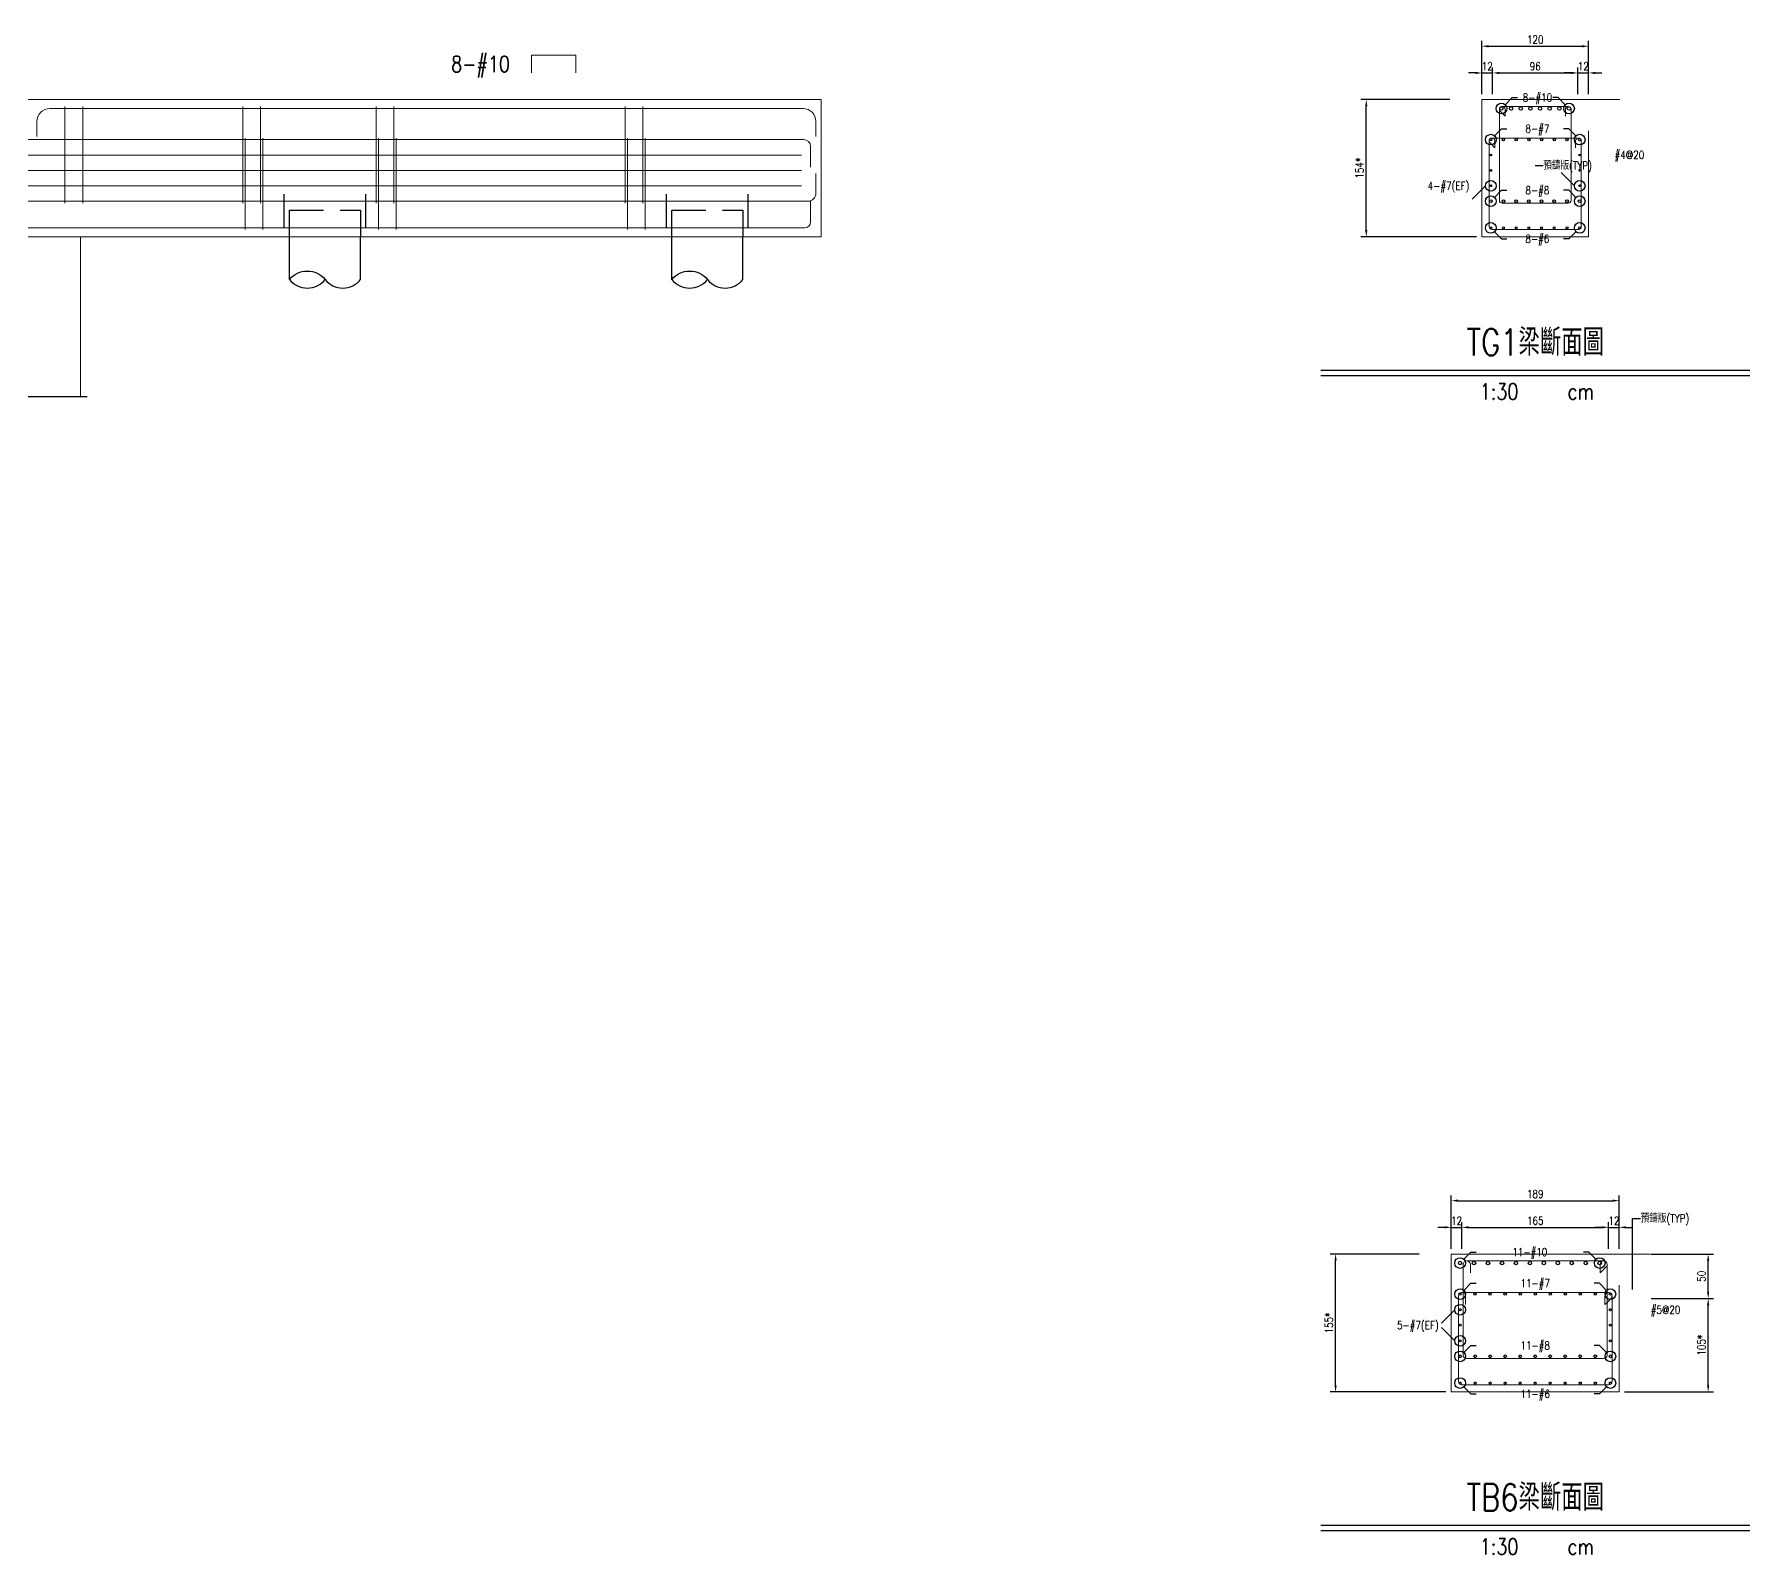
# Model space of a CAD drawing. Extents: x -4754 to 4976, y -19960 to 3841.
# Drawn here: x 3047 to 4976, y -7981 to -6271 of the extents above; entities that cross this region are included whole.
import ezdxf
from ezdxf.enums import TextEntityAlignment as Align

# ---------------------------------------------------------------- set-up
doc = ezdxf.new("R2010")
doc.units = 0
doc.header["$LTSCALE"] = 3
doc.linetypes.add('DASHED', pattern=[19.05, 12.7, -6.35])
doc.layers.get('0').update_dxf_attribs({"linetype": 'CONTINUOUS'})
doc.layers.add('HB_0', color=7, linetype='CONTINUOUS', transparency=0.5)
for name, color, linetype in [('HB_DIM', 1, 'CONTINUOUS'), ('HB_TXT_CTEXT', 2, 'CONTINUOUS'), ('鋼筋', 3, 'CONTINUOUS')]:
    doc.layers.add(name, color=color, linetype=linetype)
doc.styles.get("Standard").update_dxf_attribs({"font": 'ROMANS.shx', "width": 0.8, "bigfont": 'chineset.shx'})
doc.dimstyles.new('30', dxfattribs={"dimscale": 3, "dimtxt": 3, "dimasz": 2.5, "dimexe": 2, "dimexo": 2, "dimgap": 1, "dimtad": 1, "dimdsep": 46, "dimtxsty": 'Standard', "dimcen": 0, "dimclrd": 256, "dimclre": 256, "dimclrt": 2, "dimadec": 0, "dimazin": 0, "dimtfac": 1, "dimtix": 1, "dimtmove": 2, "dimatfit": 3, "dimfxl": 1, "dimtolj": 1, "dimtzin": 0, "dimarcsym": 0})

# ---------------------------------------------------------------- blocks, each defined once
blk = doc.blocks.new('fender_bottom')
at = {"color": 1, "linetype": 'Continuous'}
blk.add_lwpolyline([(162.5, 0), (12.5, 0, 0.529473), (6.7, -8.6), (-6.7, 8.6, -0.532815), (-12.5, 0), (-162.5, 0)], format="xyb", dxfattribs=at)
blk = doc.blocks.new('pile_vertical')
at = {"color": 252, "linetype": 'DASHED'}
for p, q in [((-46, 10), (-46, 50)), ((46, 10), (46, 50))]:
    blk.add_line(p, q, dxfattribs=at)
at = {"linetype": 'Continuous'}
for p, q in [((-40, -48.1), (-40, 0)), ((40, -48.1), (40, 0))]:
    blk.add_line(p, q, dxfattribs=at)
at = {"color": 252, "linetype": 'DASHED'}
blk.add_lwpolyline([(-40, 0), (-40, 30), (40, 30), (40, 0)], dxfattribs=at)
at = {"linetype": 'Continuous'}
for points in [[(-40, -48.1, -0.48), (0, -48.1, 0.48), (40, -48.1, 0.48)], [(-40, -48.1, 0.48), (0, -48.1, 0.48)]]:
    blk.add_lwpolyline(points, format="xyb", dxfattribs=at)
blk = doc.blocks.new('title_beam')
at = {"color": 3, "linetype": 'Continuous'}
blk.add_line((-241.2, 0), (241.2, 0), dxfattribs=at)
at = {"color": 1, "linetype": 'Continuous'}
blk.add_line((-241.2, -6), (241.2, -6), dxfattribs=at)
at = {"color": 3, "linetype": 'Continuous', "width": 0.8}
blk.add_attdef('TITLE', text='', height=30, dxfattribs=at).set_placement((0, 33), align=Align.MIDDLE)
at = {"linetype": 'Continuous', "width": 0.8}
blk.add_attdef('SCALE', text='', height=18, dxfattribs=at).set_placement((-40.6, -24), align=Align.MIDDLE)
blk.add_attdef('CM', (36.5, -33), '', height=18, dxfattribs=at)
blk = doc.blocks.new('C')
at = {"color": 3, "linetype": 'Continuous'}
blk.add_circle((0, 0), 1.2, dxfattribs=at)
blk = doc.blocks.new('*D546')
at = {"layer": 'HB_DIM', "linetype": 'Continuous', "lineweight": -2}
for p, q in [((4638.6, -6344.8), (4538.6, -6344.8)), ((4544.6, -6491.5), (4544.6, -6352.3)), ((4668.6, -6499), (4538.6, -6499))]:
    blk.add_line(p, q, dxfattribs=at)
at = {"layer": 'HB_DIM'}
for points in [[(4545.8, -6352.3), (4543.3, -6352.3), (4544.6, -6344.8)], [(4543.3, -6491.5), (4545.8, -6491.5), (4544.6, -6499)]]:
    blk.add_solid(points, dxfattribs=at)
at = {"layer": 'HB_DIM', "color": 2, "linetype": 'Continuous', "insert": (4537.1, -6421.9), "char_height": 9, "attachment_point": 5, "rotation": 90}
blk.add_mtext('\\A1;154*', dxfattribs=at)
blk = doc.blocks.new('*D547')
at = {"layer": 'HB_DIM', "linetype": 'Continuous', "lineweight": -2}
for p, q in [((4674.6, -6338.8), (4674.6, -6278.8)), ((4682.1, -6284.8), (4787.1, -6284.8)), ((4794.6, -6338.8), (4794.6, -6278.8))]:
    blk.add_line(p, q, dxfattribs=at)
at = {"layer": 'HB_DIM'}
for points in [[(4682.1, -6283.6), (4682.1, -6286.1), (4674.6, -6284.8)], [(4787.1, -6286.1), (4787.1, -6283.6), (4794.6, -6284.8)]]:
    blk.add_solid(points, dxfattribs=at)
at = {"layer": 'HB_DIM', "color": 2, "linetype": 'Continuous', "insert": (4734.6, -6277.3), "char_height": 9, "attachment_point": 5, "rotation": 0}
blk.add_mtext('\\A1;120', dxfattribs=at)
blk = doc.blocks.new('*D548')
at = {"layer": 'HB_DIM', "linetype": 'Continuous', "lineweight": -2}
for p, q in [((4667.1, -6314.8), (4659.6, -6314.8)), ((4674.6, -6338.8), (4674.6, -6308.8)), ((4674.6, -6314.8), (4686.6, -6314.8)), ((4686.6, -6338.8), (4686.6, -6308.8)), ((4694.1, -6314.8), (4701.6, -6314.8))]:
    blk.add_line(p, q, dxfattribs=at)
at = {"layer": 'HB_DIM'}
for points in [[(4667.1, -6316.1), (4667.1, -6313.6), (4674.6, -6314.8)], [(4694.1, -6313.6), (4694.1, -6316.1), (4686.6, -6314.8)]]:
    blk.add_solid(points, dxfattribs=at)
at = {"layer": 'HB_DIM', "color": 2, "linetype": 'Continuous', "insert": (4680.6, -6307.3), "char_height": 9, "attachment_point": 5, "rotation": 0}
blk.add_mtext('\\A1;12', dxfattribs=at)
blk = doc.blocks.new('*D549')
at = {"layer": 'HB_DIM', "linetype": 'Continuous', "lineweight": -2}
for p, q in [((4686.6, -6338.8), (4686.6, -6308.8)), ((4694.1, -6314.8), (4775.1, -6314.8)), ((4782.6, -6338.8), (4782.6, -6308.8))]:
    blk.add_line(p, q, dxfattribs=at)
at = {"layer": 'HB_DIM'}
for points in [[(4694.1, -6313.6), (4694.1, -6316.1), (4686.6, -6314.8)], [(4775.1, -6316.1), (4775.1, -6313.6), (4782.6, -6314.8)]]:
    blk.add_solid(points, dxfattribs=at)
at = {"layer": 'HB_DIM', "color": 2, "linetype": 'Continuous', "insert": (4734.6, -6307.3), "char_height": 9, "attachment_point": 5, "rotation": 0}
blk.add_mtext('\\A1;96', dxfattribs=at)
blk = doc.blocks.new('*D550')
at = {"layer": 'HB_DIM', "linetype": 'Continuous', "lineweight": -2}
for p, q in [((4775.1, -6314.8), (4767.6, -6314.8)), ((4782.6, -6338.8), (4782.6, -6308.8)), ((4782.6, -6314.8), (4794.6, -6314.8)), ((4794.6, -6338.8), (4794.6, -6308.8)), ((4802.1, -6314.8), (4809.6, -6314.8))]:
    blk.add_line(p, q, dxfattribs=at)
at = {"layer": 'HB_DIM'}
for points in [[(4775.1, -6316.1), (4775.1, -6313.6), (4782.6, -6314.8)], [(4802.1, -6313.6), (4802.1, -6316.1), (4794.6, -6314.8)]]:
    blk.add_solid(points, dxfattribs=at)
at = {"layer": 'HB_DIM', "color": 2, "linetype": 'Continuous', "insert": (4788.6, -6307.3), "char_height": 9, "attachment_point": 5, "rotation": 0}
blk.add_mtext('\\A1;12', dxfattribs=at)
blk = doc.blocks.new('C_Red')
at = {"color": 1, "linetype": 'Continuous'}
blk.add_circle((0, 0), 1.2, dxfattribs=at)
blk = doc.blocks.new('*D551')
at = {"layer": 'HB_DIM', "linetype": 'Continuous', "lineweight": -2}
for p, q in [((4604.1, -7642.8), (4504.1, -7642.8)), ((4510.1, -7790.3), (4510.1, -7650.3)), ((4634.1, -7797.8), (4504.1, -7797.8))]:
    blk.add_line(p, q, dxfattribs=at)
at = {"layer": 'HB_DIM'}
for points in [[(4511.3, -7650.3), (4508.8, -7650.3), (4510.1, -7642.8)], [(4508.8, -7790.3), (4511.3, -7790.3), (4510.1, -7797.8)]]:
    blk.add_solid(points, dxfattribs=at)
at = {"layer": 'HB_DIM', "color": 2, "linetype": 'Continuous', "insert": (4502.6, -7720.3), "char_height": 9, "attachment_point": 5, "rotation": 90}
blk.add_mtext('\\A1;155*', dxfattribs=at)
blk = doc.blocks.new('*D552')
at = {"layer": 'HB_DIM', "linetype": 'Continuous', "lineweight": -2}
for p, q in [((4865.1, -7692.8), (4935.1, -7692.8)), ((4929.1, -7790.3), (4929.1, -7700.3)), ((4835.1, -7797.8), (4935.1, -7797.8))]:
    blk.add_line(p, q, dxfattribs=at)
at = {"layer": 'HB_DIM'}
for points in [[(4930.3, -7700.3), (4927.8, -7700.3), (4929.1, -7692.8)], [(4927.8, -7790.3), (4930.3, -7790.3), (4929.1, -7797.8)]]:
    blk.add_solid(points, dxfattribs=at)
at = {"layer": 'HB_DIM', "color": 2, "linetype": 'Continuous', "insert": (4921.6, -7745.3), "char_height": 9, "attachment_point": 5, "rotation": 90}
blk.add_mtext('\\A1;105*', dxfattribs=at)
blk = doc.blocks.new('*D553')
at = {"layer": 'HB_DIM', "linetype": 'Continuous', "lineweight": -2}
for p, q in [((4865.1, -7642.8), (4935.1, -7642.8)), ((4929.1, -7685.3), (4929.1, -7650.3)), ((4865.1, -7692.8), (4935.1, -7692.8))]:
    blk.add_line(p, q, dxfattribs=at)
at = {"layer": 'HB_DIM'}
for points in [[(4930.3, -7650.3), (4927.8, -7650.3), (4929.1, -7642.8)], [(4927.8, -7685.3), (4930.3, -7685.3), (4929.1, -7692.8)]]:
    blk.add_solid(points, dxfattribs=at)
at = {"layer": 'HB_DIM', "color": 2, "linetype": 'Continuous', "insert": (4921.6, -7667.8), "char_height": 9, "attachment_point": 5, "rotation": 90}
blk.add_mtext('\\A1;50', dxfattribs=at)
blk = doc.blocks.new('*D554')
at = {"layer": 'HB_DIM', "linetype": 'Continuous', "lineweight": -2}
for p, q in [((4640.1, -7636.8), (4640.1, -7576.8)), ((4829.1, -7636.8), (4829.1, -7576.8)), ((4647.6, -7582.8), (4821.6, -7582.8))]:
    blk.add_line(p, q, dxfattribs=at)
at = {"layer": 'HB_DIM'}
for points in [[(4647.6, -7581.5), (4647.6, -7584), (4640.1, -7582.8)], [(4821.6, -7584), (4821.6, -7581.5), (4829.1, -7582.8)]]:
    blk.add_solid(points, dxfattribs=at)
at = {"layer": 'HB_DIM', "color": 2, "linetype": 'Continuous', "insert": (4734.6, -7575.3), "char_height": 9, "attachment_point": 5, "rotation": 0}
blk.add_mtext('\\A1;189', dxfattribs=at)
blk = doc.blocks.new('*D555')
at = {"layer": 'HB_DIM', "linetype": 'Continuous', "lineweight": -2}
for p, q in [((4632.6, -7612.8), (4625.1, -7612.8)), ((4640.1, -7636.8), (4640.1, -7606.8)), ((4640.1, -7612.8), (4652.1, -7612.8)), ((4652.1, -7636.8), (4652.1, -7606.8)), ((4659.6, -7612.8), (4667.1, -7612.8))]:
    blk.add_line(p, q, dxfattribs=at)
at = {"layer": 'HB_DIM'}
for points in [[(4632.6, -7614), (4632.6, -7611.5), (4640.1, -7612.8)], [(4659.6, -7611.5), (4659.6, -7614), (4652.1, -7612.8)]]:
    blk.add_solid(points, dxfattribs=at)
at = {"layer": 'HB_DIM', "color": 2, "linetype": 'Continuous', "insert": (4646.1, -7605.3), "char_height": 9, "attachment_point": 5, "rotation": 0}
blk.add_mtext('\\A1;12', dxfattribs=at)
blk = doc.blocks.new('*D556')
at = {"layer": 'HB_DIM', "linetype": 'Continuous', "lineweight": -2}
for p, q in [((4652.1, -7636.8), (4652.1, -7606.8)), ((4659.6, -7612.8), (4809.6, -7612.8)), ((4817.1, -7636.8), (4817.1, -7606.8))]:
    blk.add_line(p, q, dxfattribs=at)
at = {"layer": 'HB_DIM'}
for points in [[(4659.6, -7611.5), (4659.6, -7614), (4652.1, -7612.8)], [(4809.6, -7614), (4809.6, -7611.5), (4817.1, -7612.8)]]:
    blk.add_solid(points, dxfattribs=at)
at = {"layer": 'HB_DIM', "color": 2, "linetype": 'Continuous', "insert": (4734.6, -7605.3), "char_height": 9, "attachment_point": 5, "rotation": 0}
blk.add_mtext('\\A1;165', dxfattribs=at)
blk = doc.blocks.new('*D557')
at = {"layer": 'HB_DIM', "linetype": 'Continuous', "lineweight": -2}
for p, q in [((4809.6, -7612.8), (4802.1, -7612.8)), ((4817.1, -7636.8), (4817.1, -7606.8)), ((4817.1, -7612.8), (4829.1, -7612.8)), ((4829.1, -7636.8), (4829.1, -7606.8)), ((4836.6, -7612.8), (4844.1, -7612.8))]:
    blk.add_line(p, q, dxfattribs=at)
at = {"layer": 'HB_DIM'}
for points in [[(4809.6, -7614), (4809.6, -7611.5), (4817.1, -7612.8)], [(4836.6, -7611.5), (4836.6, -7614), (4829.1, -7612.8)]]:
    blk.add_solid(points, dxfattribs=at)
at = {"layer": 'HB_DIM', "color": 2, "linetype": 'Continuous', "insert": (4823.1, -7605.3), "char_height": 9, "attachment_point": 5, "rotation": 0}
blk.add_mtext('\\A1;12', dxfattribs=at)

msp = doc.modelspace()

# ---------------------------------------------------------------- linework, layer by layer
at = {"layer": 'HB_0', "lineweight": 5}
for p, q in [((4829.573, -6344.802, -349), (4674.573, -6344.802, -349)), ((3098.573, -6499.047), (3098.573, -6679.047)), ((4640.073, -7642.788, 399.995), (4864.073, -7642.788, 399.995))]:
    msp.add_line(p, q, dxfattribs=at)
msp.add_lwpolyline([(-265.427, -6499.047), (-265.427, -6344.802), (3931.573, -6344.802), (3931.573, -6499.047), (-265.427, -6499.047)], dxfattribs=at)
for points in [[(4794.573, -6379.802, -349), (4794.573, -6499.047, -349), (4674.573, -6499.047, -349), (4674.573, -6344.802, -349)], [(4640.073, -7642.788, 399.995), (4640.073, -7797.788, 399.995), (4829.073, -7797.788, 399.995), (4829.073, -7677.788, 399.995)]]:
    msp.add_polyline3d(points, dxfattribs=at)
at = {"layer": 'HB_DIM', "color": 1, "linetype": 'Continuous'}
for points in [[(3487.573, -6354.802, 0, 1.25, 0), (3487.573, -6339.802, 0, 0, 0), (3487.573, -6304.802, 0, 0, 0), (3505.573, -6304.802, 0, 0, 0)], [(4774.818, -6406.924, 0, 1.25, 0), (4781.818, -6406.924, 0, 0, 0), (4814.818, -6406.924, 0, 0, 0), (4823.818, -6406.924, 0, 0, 0)], [(4786.318, -6406.924, 0, 1.25, 0), (4793.318, -6406.924, 0, 0, 0), (4814.818, -6406.924, 0, 0, 0), (4823.818, -6406.924, 0, 0, 0)], [(4815.478, -7705.455, 0, 1.25, 0), (4822.478, -7705.455, 0, 0, 0), (4855.478, -7705.455, 0, 0, 0), (4864.478, -7705.455, 0, 0, 0)], [(4820.978, -7705.455, 0, 1.25, 0), (4827.978, -7705.455, 0, 0, 0), (4855.478, -7705.455, 0, 0, 0), (4864.478, -7705.455, 0, 0, 0)]]:
    msp.add_lwpolyline(points, format="xyseb", dxfattribs=at)
for points in [[(4700.816, -6350.559), (4708.816, -6342.559), (4714.816, -6342.559)], [(4768.331, -6350.559), (4760.331, -6342.559), (4754.331, -6342.559)], [(4688.816, -6385.559), (4696.816, -6377.559), (4702.816, -6377.559)], [(4780.331, -6385.559), (4772.331, -6377.559), (4766.331, -6377.559)], [(4734.573, -6419.047), (4743.573, -6419.047)], [(4678.573, -6441.735), (4663.573, -6456.735)], [(4778.573, -6441.735), (4763.573, -6426.735)], [(4688.816, -6454.804), (4696.816, -6446.804), (4702.816, -6446.804)], [(4780.331, -6454.804), (4772.331, -6446.804), (4766.331, -6446.804)], [(4688.816, -6493.289), (4696.816, -6501.289), (4702.816, -6501.289)], [(4780.331, -6493.289), (4772.331, -6501.289), (4766.331, -6501.289)], [(4844.073, -7682.788), (4844.073, -7602.788), (4853.073, -7602.788)], [(4654.316, -7648.649), (4662.316, -7640.649), (4668.316, -7640.649)], [(4802.831, -7648.649), (4794.831, -7640.649), (4788.831, -7640.649)], [(4654.316, -7683.646), (4662.316, -7675.646), (4668.316, -7675.646)], [(4814.831, -7683.646), (4806.831, -7675.646), (4800.831, -7675.646)], [(4644.073, -7705.392), (4629.073, -7720.392)], [(4644.073, -7740.376), (4629.073, -7725.376)], [(4654.316, -7753.576), (4662.316, -7745.576), (4668.316, -7745.576)], [(4814.831, -7753.576), (4806.831, -7745.576), (4800.831, -7745.576)], [(4654.316, -7792.091), (4662.316, -7800.091), (4668.316, -7800.091)], [(4814.831, -7792.091), (4806.831, -7800.091), (4800.831, -7800.091)]]:
    msp.add_lwpolyline(points, dxfattribs=at)
at = {"layer": 'HB_TXT_CTEXT', "lineweight": 5}
msp.add_polyline3d([(3605.573, -6314.802, -38), (3605.573, -6294.802, -38), (3655.573, -6294.802, -38), (3655.573, -6314.802, -38)], dxfattribs=at)
at = {"layer": '鋼筋', "lineweight": 5}
for p, q in [((3064.063, -6354.802, -38), (3911.083, -6354.802, -38)), ((3064.063, -6354.802, -27.143), (3911.083, -6354.802, -27.143)), ((3064.063, -6354.802, -16.286), (3911.083, -6354.802, -16.286)), ((3064.063, -6354.802, -5.429), (3911.083, -6354.802, -5.429)), ((3064.063, -6354.802, 5.429), (3911.083, -6354.802, 5.429)), ((3064.063, -6354.802, 16.286), (3911.083, -6354.802, 16.286)), ((3064.063, -6354.802, 27.143), (3911.083, -6354.802, 27.143)), ((3064.063, -6354.802, 38), (3911.083, -6354.802, 38)), ((3081.033, -6363.352, 33.895), (3081.033, -6355.732, 33.895)), ((3081.033, -6355.732, 40.245), (3081.033, -6458.117, 40.245)), ((3081.033, -6458.117, -40.245), (3081.033, -6355.732, -40.245)), ((3081.033, -6355.732, -33.895), (3081.033, -6363.352, -33.895)), ((3101.033, -6363.352, 33.895), (3101.033, -6355.732, 33.895)), ((3101.033, -6355.732, 40.245), (3101.033, -6458.117, 40.245)), ((3101.033, -6458.117, -40.245), (3101.033, -6355.732, -40.245)), ((3101.033, -6355.732, -33.895), (3101.033, -6363.352, -33.895)), ((3281.033, -6363.352, 33.895), (3281.033, -6355.732, 33.895)), ((3281.033, -6355.732, 40.245), (3281.033, -6458.117, 40.245)), ((3281.033, -6458.117, -40.245), (3281.033, -6355.732, -40.245)), ((3281.033, -6355.732, -33.895), (3281.033, -6363.352, -33.895)), ((3301.033, -6363.352, 33.895), (3301.033, -6355.732, 33.895)), ((3301.033, -6355.732, 40.245), (3301.033, -6458.117, 40.245)), ((3301.033, -6458.117, -40.245), (3301.033, -6355.732, -40.245)), ((3301.033, -6355.732, -33.895), (3301.033, -6363.352, -33.895)), ((3431.033, -6363.352, 33.895), (3431.033, -6355.732, 33.895)), ((3431.033, -6355.732, 40.245), (3431.033, -6458.117, 40.245)), ((3431.033, -6458.117, -40.245), (3431.033, -6355.732, -40.245)), ((3431.033, -6355.732, -33.895), (3431.033, -6363.352, -33.895)), ((3451.033, -6363.352, 33.895), (3451.033, -6355.732, 33.895)), ((3451.033, -6355.732, 40.245), (3451.033, -6458.117, 40.245)), ((3451.033, -6458.117, -40.245), (3451.033, -6355.732, -40.245)), ((3451.033, -6355.732, -33.895), (3451.033, -6363.352, -33.895)), ((3711.033, -6363.352, 33.895), (3711.033, -6355.732, 33.895)), ((3711.033, -6355.732, 40.245), (3711.033, -6458.117, 40.245)), ((3711.033, -6458.117, -40.245), (3711.033, -6355.732, -40.245)), ((3711.033, -6355.732, -33.895), (3711.033, -6363.352, -33.895)), ((3731.033, -6363.352, 33.895), (3731.033, -6355.732, 33.895)), ((3731.033, -6355.732, 40.245), (3731.033, -6458.117, 40.245)), ((3731.033, -6458.117, -40.245), (3731.033, -6355.732, -40.245)), ((3731.033, -6355.732, -33.895), (3731.033, -6363.352, -33.895)), ((4694.328, -6355.732, -162.54), (4694.328, -6458.117, -162.54)), ((4700.646, -6363.365, -163.81), (4695.258, -6357.977, -163.81)), ((4697.503, -6352.557, -163.81), (4771.643, -6352.557, -163.81)), ((4700.678, -6363.352, -162.54), (4700.678, -6355.732, -162.54)), ((4768.468, -6355.732, -162.54), (4768.468, -6363.352, -162.54)), ((4774.818, -6355.732, -163.81), (4774.818, -6363.352, -163.81)), ((4774.818, -6458.117, -162.54), (4774.818, -6355.732, -162.54)), ((3049.573, -6386.412, -38), (3049.573, -6369.292, -38)), ((3049.573, -6386.412, -27.143), (3049.573, -6369.292, -27.143)), ((3049.573, -6386.412, -16.286), (3049.573, -6369.292, -16.286)), ((3049.573, -6386.412, -5.429), (3049.573, -6369.292, -5.429)), ((3049.573, -6386.412, 5.429), (3049.573, -6369.292, 5.429)), ((3049.573, -6386.412, 16.286), (3049.573, -6369.292, 16.286)), ((3049.573, -6386.412, 27.143), (3049.573, -6369.292, 27.143)), ((3049.573, -6386.412, 38), (3049.573, -6369.292, 38)), ((3925.573, -6369.292, -38), (3925.573, -6386.412, -38)), ((3925.573, -6369.292, -27.143), (3925.573, -6386.412, -27.143)), ((3925.573, -6369.292, -16.286), (3925.573, -6386.412, -16.286)), ((3925.573, -6369.292, -5.429), (3925.573, -6386.412, -5.429)), ((3925.573, -6369.292, 5.429), (3925.573, -6386.412, 5.429)), ((3925.573, -6369.292, 16.286), (3925.573, -6386.412, 16.286)), ((3925.573, -6369.292, 27.143), (3925.573, -6386.412, 27.143)), ((3925.573, -6369.292, 38), (3925.573, -6386.412, 38)), ((-245.657, -6389.802, -50), (3911.803, -6389.802, -50)), ((-245.657, -6389.802, -35.714), (3911.803, -6389.802, -35.714)), ((-245.657, -6389.802, -21.429), (3911.803, -6389.802, -21.429)), ((-245.657, -6389.802, -7.143), (3911.803, -6389.802, -7.143)), ((-245.657, -6389.802, 7.143), (3911.803, -6389.802, 7.143)), ((-245.657, -6389.802, 21.429), (3911.803, -6389.802, 21.429)), ((-245.657, -6389.802, 35.714), (3911.803, -6389.802, 35.714)), ((-245.657, -6389.802, 50), (3911.803, -6389.802, 50)), ((3283.573, -6398.852, 45.395), (3283.573, -6391.232, 45.395)), ((3283.573, -6391.232, 51.745), (3283.573, -6487.617, 51.745)), ((3283.573, -6487.617, -51.745), (3283.573, -6391.232, -51.745)), ((3283.573, -6391.232, -45.395), (3283.573, -6398.852, -45.395)), ((3303.573, -6398.852, 45.395), (3303.573, -6391.232, 45.395)), ((3303.573, -6391.232, 51.745), (3303.573, -6487.617, 51.745)), ((3303.573, -6487.617, -51.745), (3303.573, -6391.232, -51.745)), ((3303.573, -6391.232, -45.395), (3303.573, -6398.852, -45.395)), ((3433.573, -6398.852, 45.395), (3433.573, -6391.232, 45.395)), ((3433.573, -6391.232, 51.745), (3433.573, -6487.617, 51.745)), ((3433.573, -6487.617, -51.745), (3433.573, -6391.232, -51.745)), ((3433.573, -6391.232, -45.395), (3433.573, -6398.852, -45.395)), ((3453.573, -6398.852, 45.395), (3453.573, -6391.232, 45.395)), ((3453.573, -6391.232, 51.745), (3453.573, -6487.617, 51.745)), ((3453.573, -6487.617, -51.745), (3453.573, -6391.232, -51.745)), ((3453.573, -6391.232, -45.395), (3453.573, -6398.852, -45.395)), ((3713.573, -6398.852, 45.395), (3713.573, -6391.232, 45.395)), ((3713.573, -6391.232, 51.745), (3713.573, -6487.617, 51.745)), ((3713.573, -6487.617, -51.745), (3713.573, -6391.232, -51.745)), ((3713.573, -6391.232, -45.395), (3713.573, -6398.852, -45.395)), ((3733.573, -6398.852, 45.395), (3733.573, -6391.232, 45.395)), ((3733.573, -6391.232, 51.745), (3733.573, -6487.617, 51.745)), ((3733.573, -6487.617, -51.745), (3733.573, -6391.232, -51.745)), ((3733.573, -6391.232, -45.395), (3733.573, -6398.852, -45.395)), ((3919.573, -6397.572, -50), (3919.573, -6420.912, -50)), ((3919.573, -6397.572, -35.714), (3919.573, -6420.912, -35.714)), ((3919.573, -6397.572, -21.429), (3919.573, -6420.912, -21.429)), ((3919.573, -6397.572, -7.143), (3919.573, -6420.912, -7.143)), ((3919.573, -6397.572, 7.143), (3919.573, -6420.912, 7.143)), ((3919.573, -6397.572, 21.429), (3919.573, -6420.912, 21.429)), ((3919.573, -6397.572, 35.714), (3919.573, -6420.912, 35.714)), ((3919.573, -6397.572, 50), (3919.573, -6420.912, 50)), ((4682.828, -6391.232, -160), (4682.828, -6487.617, -160)), ((4689.146, -6398.865, -161.27), (4683.758, -6393.477, -161.27)), ((4686.003, -6388.057, -161.27), (4783.143, -6388.057, -161.27)), ((4689.178, -6398.852, -160), (4689.178, -6391.232, -160)), ((4779.968, -6391.232, -160), (4779.968, -6398.852, -160)), ((4786.318, -6391.232, -161.27), (4786.318, -6398.852, -161.27)), ((4786.318, -6487.617, -160), (4786.318, -6391.232, -160)), ((-243.427, -6407.113, -50), (3909.573, -6407.113, -50)), ((-243.427, -6407.113, 50), (3909.573, -6407.113, 50)), ((-243.427, -6424.424, -50), (3909.573, -6424.424, -50)), ((-243.427, -6424.424, 50), (3909.573, -6424.424, 50)), ((-243.427, -6441.735, -50), (3909.573, -6441.735, -50)), ((-243.427, -6441.735, 50), (3909.573, -6441.735, 50)), ((3925.573, -6450.157, -50), (3925.573, -6427.777, -50)), ((3925.573, -6450.157, -35.714), (3925.573, -6427.777, -35.714)), ((3925.573, -6450.157, -21.429), (3925.573, -6427.777, -21.429)), ((3925.573, -6450.157, -7.143), (3925.573, -6427.777, -7.143)), ((3925.573, -6450.157, 7.143), (3925.573, -6427.777, 7.143)), ((3925.573, -6450.157, 21.429), (3925.573, -6427.777, 21.429)), ((3925.573, -6450.157, 35.714), (3925.573, -6427.777, 35.714)), ((3925.573, -6450.157, 50), (3925.573, -6427.777, 50)), ((-250.537, -6459.047, -50), (3916.683, -6459.047, -50)), ((-250.537, -6459.047, -35.714), (3916.683, -6459.047, -35.714)), ((-250.537, -6459.047, -21.429), (3916.683, -6459.047, -21.429)), ((-250.537, -6459.047, -7.143), (3916.683, -6459.047, -7.143)), ((-250.537, -6459.047, 7.143), (3916.683, -6459.047, 7.143)), ((-250.537, -6459.047, 21.429), (3916.683, -6459.047, 21.429)), ((-250.537, -6459.047, 35.714), (3916.683, -6459.047, 35.714)), ((-250.537, -6459.047, 50), (3916.683, -6459.047, 50)), ((3081.033, -6461.292, 37.07), (3081.033, -6461.292, -37.07)), ((3101.033, -6461.292, 37.07), (3101.033, -6461.292, -37.07)), ((3281.033, -6461.292, 37.07), (3281.033, -6461.292, -37.07)), ((3301.033, -6461.292, 37.07), (3301.033, -6461.292, -37.07)), ((3431.033, -6461.292, 37.07), (3431.033, -6461.292, -37.07)), ((3451.033, -6461.292, 37.07), (3451.033, -6461.292, -37.07)), ((3711.033, -6461.292, 37.07), (3711.033, -6461.292, -37.07)), ((3731.033, -6461.292, 37.07), (3731.033, -6461.292, -37.07)), ((3919.573, -6482.362, -50), (3919.573, -6458.092, -50)), ((3919.573, -6482.362, -35.714), (3919.573, -6458.092, -35.714)), ((3919.573, -6482.362, -21.429), (3919.573, -6458.092, -21.429)), ((3919.573, -6482.362, -7.143), (3919.573, -6458.092, -7.143)), ((3919.573, -6482.362, 7.143), (3919.573, -6458.092, 7.143)), ((3919.573, -6482.362, 21.429), (3919.573, -6458.092, 21.429)), ((3919.573, -6482.362, 35.714), (3919.573, -6458.092, 35.714)), ((3919.573, -6482.362, 50), (3919.573, -6458.092, 50)), ((4697.503, -6461.292, -162.54), (4771.643, -6461.292, -162.54)), ((-246.742, -6489.047, -50), (3912.888, -6489.047, -50)), ((-246.742, -6489.047, -35.714), (3912.888, -6489.047, -35.714)), ((-246.742, -6489.047, -21.429), (3912.888, -6489.047, -21.429)), ((-246.742, -6489.047, -7.143), (3912.888, -6489.047, -7.143)), ((-246.742, -6489.047, 7.143), (3912.888, -6489.047, 7.143)), ((-246.742, -6489.047, 21.429), (3912.888, -6489.047, 21.429)), ((-246.742, -6489.047, 35.714), (3912.888, -6489.047, 35.714)), ((-246.742, -6489.047, 50), (3912.888, -6489.047, 50)), ((3283.573, -6490.792, 48.57), (3283.573, -6490.792, -48.57)), ((3303.573, -6490.792, 48.57), (3303.573, -6490.792, -48.57)), ((3433.573, -6490.792, 48.57), (3433.573, -6490.792, -48.57)), ((3453.573, -6490.792, 48.57), (3453.573, -6490.792, -48.57)), ((3713.573, -6490.792, 48.57), (3713.573, -6490.792, -48.57)), ((3733.573, -6490.792, 48.57), (3733.573, -6490.792, -48.57)), ((4686.003, -6490.792, -160), (4783.143, -6490.792, -160)), ((4653.668, -7654.517, 374.043), (4653.668, -7664.057, 374.091)), ((4653.668, -7756.384, 372.966), (4653.668, -7654.525, 372.453)), ((4811.503, -7650.542, 374.023), (4657.643, -7650.542, 374.023)), ((4661.618, -7654.525, 372.453), (4661.618, -7664.065, 372.501)), ((4807.528, -7664.065, 372.501), (4807.528, -7654.525, 372.453)), ((4807.568, -7664.073, 374.092), (4814.314, -7657.328, 374.058)), ((4815.478, -7654.525, 372.453), (4815.478, -7756.384, 372.966)), ((4648.168, -7690.064, 371.042), (4648.168, -7699.604, 371.09)), ((4648.168, -7785.93, 369.935), (4648.168, -7690.072, 369.452)), ((4817.003, -7686.089, 371.022), (4652.143, -7686.089, 371.022)), ((4656.118, -7690.072, 369.452), (4656.118, -7699.612, 369.5)), ((4813.028, -7699.612, 369.5), (4813.028, -7690.072, 369.452)), ((4813.068, -7699.621, 371.09), (4819.814, -7692.875, 371.056)), ((4820.978, -7690.072, 369.452), (4820.978, -7785.93, 369.935)), ((4811.503, -7760.359, 372.986), (4657.643, -7760.359, 372.986)), ((4817.003, -7789.905, 369.955), (4652.143, -7789.905, 369.955))]:
    msp.add_line(p, q, dxfattribs=at)
at = {"layer": '鋼筋', "lineweight": 5, "extrusion": (0, 0, -1)}
for centre, radius, start, end in [((-3064.063, -6369.292, 38), 14.49, 0, 90), ((-3064.063, -6369.292, 27.143), 14.49, 0, 90), ((-3064.063, -6369.292, 16.286), 14.49, 0, 90), ((-3064.063, -6369.292, 5.429), 14.49, 0, 90), ((-3064.063, -6369.292, -5.429), 14.49, 0, 90), ((-3064.063, -6369.292, -16.286), 14.49, 0, 90), ((-3064.063, -6369.292, -27.143), 14.49, 0, 90), ((-3064.063, -6369.292, -38), 14.49, 0, 90), ((-3911.083, -6369.292, 38), 14.49, 90, 180), ((-3911.083, -6369.292, 27.143), 14.49, 90, 180), ((-3911.083, -6369.292, 16.286), 14.49, 90, 180), ((-3911.083, -6369.292, 5.429), 14.49, 90, 180), ((-3911.083, -6369.292, -5.429), 14.49, 90, 180), ((-3911.083, -6369.292, -16.286), 14.49, 90, 180), ((-3911.083, -6369.292, -27.143), 14.49, 90, 180), ((-3911.083, -6369.292, -38), 14.49, 90, 180), ((-3911.803, -6397.572, 50), 7.77, 90, 180), ((-3911.803, -6397.572, 35.714), 7.77, 90, 180), ((-3911.803, -6397.572, 21.429), 7.77, 90, 180), ((-3911.803, -6397.572, 7.143), 7.77, 90, 180), ((-3911.803, -6397.572, -7.143), 7.77, 90, 180), ((-3911.803, -6397.572, -21.429), 7.77, 90, 180), ((-3911.803, -6397.572, -35.714), 7.77, 90, 180), ((-3911.803, -6397.572, -50), 7.77, 90, 180)]:
    msp.add_arc(centre, radius, start, end, dxfattribs=at)
at = {"layer": '鋼筋', "lineweight": 5, "extrusion": (1, -2.44929e-16, 0)}
for centre, start, end in [((-6355.732, 37.07, 3081.033), 270, 90), ((-6355.732, -37.07, 3081.033), 270, 90), ((-6355.732, 37.07, 3101.033), 270, 90), ((-6355.732, -37.07, 3101.033), 270, 90), ((-6355.732, 37.07, 3281.033), 270, 90), ((-6355.732, -37.07, 3281.033), 270, 90), ((-6355.732, 37.07, 3301.033), 270, 90), ((-6355.732, -37.07, 3301.033), 270, 90), ((-6355.732, 37.07, 3431.033), 270, 90), ((-6355.732, -37.07, 3431.033), 270, 90), ((-6355.732, 37.07, 3451.033), 270, 90), ((-6355.732, -37.07, 3451.033), 270, 90), ((-6355.732, 37.07, 3711.033), 270, 90), ((-6355.732, -37.07, 3711.033), 270, 90), ((-6355.732, 37.07, 3731.033), 270, 90), ((-6355.732, -37.07, 3731.033), 270, 90), ((-6391.232, 48.57, 3283.573), 270, 90), ((-6391.232, -48.57, 3283.573), 270, 90), ((-6391.232, 48.57, 3303.573), 270, 90), ((-6391.232, -48.57, 3303.573), 270, 90), ((-6391.232, 48.57, 3433.573), 270, 90), ((-6391.232, -48.57, 3433.573), 270, 90), ((-6391.232, 48.57, 3453.573), 270, 90), ((-6391.232, -48.57, 3453.573), 270, 90), ((-6391.232, 48.57, 3713.573), 270, 90), ((-6391.232, -48.57, 3713.573), 270, 90), ((-6391.232, 48.57, 3733.573), 270, 90), ((-6391.232, -48.57, 3733.573), 270, 90), ((-6458.117, 37.07, 3081.033), 90, 180), ((-6458.117, -37.07, 3081.033), 180, 270), ((-6458.117, 37.07, 3101.033), 90, 180), ((-6458.117, -37.07, 3101.033), 180, 270), ((-6458.117, 37.07, 3281.033), 90, 180), ((-6458.117, -37.07, 3281.033), 180, 270), ((-6458.117, 37.07, 3301.033), 90, 180), ((-6458.117, -37.07, 3301.033), 180, 270), ((-6458.117, 37.07, 3431.033), 90, 180), ((-6458.117, -37.07, 3431.033), 180, 270), ((-6458.117, 37.07, 3451.033), 90, 180), ((-6458.117, -37.07, 3451.033), 180, 270), ((-6458.117, 37.07, 3711.033), 90, 180), ((-6458.117, -37.07, 3711.033), 180, 270), ((-6458.117, 37.07, 3731.033), 90, 180), ((-6458.117, -37.07, 3731.033), 180, 270), ((-6487.617, 48.57, 3283.573), 90, 180), ((-6487.617, -48.57, 3283.573), 180, 270), ((-6487.617, 48.57, 3303.573), 90, 180), ((-6487.617, -48.57, 3303.573), 180, 270), ((-6487.617, 48.57, 3433.573), 90, 180), ((-6487.617, -48.57, 3433.573), 180, 270), ((-6487.617, 48.57, 3453.573), 90, 180), ((-6487.617, -48.57, 3453.573), 180, 270), ((-6487.617, 48.57, 3713.573), 90, 180), ((-6487.617, -48.57, 3713.573), 180, 270), ((-6487.617, 48.57, 3733.573), 90, 180), ((-6487.617, -48.57, 3733.573), 180, 270)]:
    msp.add_arc(centre, 3.175, start, end, dxfattribs=at)
at = {"layer": '鋼筋', "lineweight": 5, "extrusion": (0, -1.22465e-16, -1)}
msp.add_arc((-4697.503, -6355.732, 163.81), 3.175, 315, 90, dxfattribs=at)
at = {"layer": '鋼筋', "lineweight": 5}
for centre, radius, start, end in [((4697.503, -6355.732, -162.54), 3.175, 0, 180), ((4771.643, -6355.732, -162.54), 3.175, 0, 180), ((4686.003, -6391.232, -160), 3.175, 0, 180), ((4783.143, -6391.232, -160), 3.175, 0, 180), ((3916.683, -6450.157, -50), 8.89, 270, 0), ((3916.683, -6450.157, -35.714), 8.89, 270, 0), ((3916.683, -6450.157, -21.429), 8.89, 270, 0), ((3916.683, -6450.157, -7.143), 8.89, 270, 0), ((3916.683, -6450.157, 7.143), 8.89, 270, 0), ((3916.683, -6450.157, 21.429), 8.89, 270, 0), ((3916.683, -6450.157, 35.714), 8.89, 270, 0), ((3916.683, -6450.157, 50), 8.89, 270, 0), ((4697.503, -6458.117, -162.54), 3.175, 180, 270), ((4771.643, -6458.117, -162.54), 3.175, 270, 0), ((3912.888, -6482.362, -50), 6.685, 270, 0), ((3912.888, -6482.362, -35.714), 6.685, 270, 0), ((3912.888, -6482.362, -21.429), 6.685, 270, 0), ((3912.888, -6482.362, -7.143), 6.685, 270, 0), ((3912.888, -6482.362, 7.143), 6.685, 270, 0), ((3912.888, -6482.362, 21.429), 6.685, 270, 0), ((3912.888, -6482.362, 35.714), 6.685, 270, 0), ((3912.888, -6482.362, 50), 6.685, 270, 0), ((4686.003, -6487.617, -160), 3.175, 180, 270), ((4783.143, -6487.617, -160), 3.175, 270, 0)]:
    msp.add_arc(centre, radius, start, end, dxfattribs=at)
at = {"layer": '鋼筋', "lineweight": 5, "extrusion": (1.69026e-32, -1.22465e-16, -1)}
msp.add_arc((-4771.643, -6355.732, 163.81), 3.175, 90, 180, dxfattribs=at)
at = {"layer": '鋼筋', "lineweight": 5, "extrusion": (-3.69779e-32, -1.22465e-16, -1)}
msp.add_arc((-4686.003, -6391.232, 161.27), 3.175, 315, 90, dxfattribs=at)
at = {"layer": '鋼筋', "lineweight": 5, "extrusion": (-2.99908e-32, -1.22465e-16, -1)}
msp.add_arc((-4783.143, -6391.232, 161.27), 3.175, 90, 180, dxfattribs=at)
at = {"layer": '鋼筋', "lineweight": 5, "extrusion": (1.23285e-18, 0.005033, 0.999987)}
for centre in [(4657.643, -7656.303, 335.51), (4652.143, -7691.835, 332.33)]:
    msp.add_arc(centre, 3.975, 90, 180, dxfattribs=at)
at = {"layer": '鋼筋', "lineweight": 5, "extrusion": (-1.23285e-18, -0.005033, -0.999987)}
for centre, start, end in [((-4657.643, -7656.303, -333.92), 0, 180), ((-4811.503, -7656.303, -333.92), 0, 180), ((-4652.143, -7691.835, -330.74), 0, 180), ((-4817.003, -7691.835, -330.74), 0, 180), ((-4657.643, -7758.163, -333.92), 270, 0), ((-4811.503, -7758.163, -333.92), 180, 270), ((-4652.143, -7787.693, -330.74), 270, 0), ((-4817.003, -7787.693, -330.74), 180, 270)]:
    msp.add_arc(centre, 3.975, start, end, dxfattribs=at)
at = {"layer": '鋼筋', "lineweight": 5, "extrusion": (1.73472e-18, 0.005033, 0.999987)}
for centre in [(4811.503, -7656.303, 335.51), (4817.003, -7691.835, 332.33)]:
    msp.add_arc(centre, 3.975, 315, 90, dxfattribs=at)

# ---------------------------------------------------------------- block references
at = {"layer": 'HB_0', "linetype": 'Continuous'}
for name, p in [('pile_vertical', (3373.573, -6499.047)), ('pile_vertical', (3803.573, -6499.047)), ('fender_bottom', (2943.573, -6679.047))]:
    msp.add_blockref(name, p, dxfattribs=at)
at = {"layer": 'HB_DIM', "linetype": 'Continuous', "xscale": 5, "yscale": 5, "zscale": 5}
for p in [(4696.573, -6354.802, -328.51), (4772.573, -6354.802, -328.51), (4684.573, -6389.802, -329.23), (4784.573, -6389.802, -329.23), (4684.573, -6441.735, -327), (4784.573, -6441.735, -327), (4684.573, -6459.047, -334.11), (4784.573, -6459.047, -334.11), (4684.573, -6489.047, -330.315), (4784.573, -6489.047, -330.315), (4650.073, -7652.891, 379.556), (4807.073, -7652.891, 379.556), (4650.073, -7687.889, 379.671), (4819.073, -7687.889, 379.671), (4650.073, -7705.392, 377.53), (4650.073, -7740.376, 377.706), (4650.073, -7757.819, 384.859), (4819.073, -7757.819, 384.859), (4650.073, -7787.848, 381.226), (4819.073, -7787.848, 381.226)]:
    msp.add_blockref('C_Red', p, dxfattribs=at)
at = {"layer": 'HB_TXT_CTEXT', "linetype": 'Continuous'}
for p, values in [((4734.573, -6649.047, -349), {'TITLE': 'TG1梁斷面圖', 'SCALE': '1:30', 'CM': 'cm'}), ((4734.573, -7947.788, 399.995), {'TITLE': 'TB6梁斷面圖', 'SCALE': '1:30', 'CM': 'cm'})]:
    msp.add_blockref('title_beam', p, dxfattribs=at).add_auto_attribs(values)
at = {"layer": '鋼筋', "linetype": 'Continuous'}
for p, xscale, yscale, zscale in [((4696.573, -6354.802, -328.51), 1.61, 1.61, 1.61), ((4707.431, -6354.802, -328.51), 1.61, 1.61, 1.61), ((4718.288, -6354.802, -328.51), 1.61, 1.61, 1.61), ((4729.145, -6354.802, -328.51), 1.61, 1.61, 1.61), ((4740.002, -6354.802, -328.51), 1.61, 1.61, 1.61), ((4750.859, -6354.802, -328.51), 1.61, 1.61, 1.61), ((4761.716, -6354.802, -328.51), 1.61, 1.61, 1.61), ((4772.573, -6354.802, -328.51), 1.61, 1.61, 1.61), ((4684.573, -6389.802, -329.23), 1.11, 1.11, 1.11), ((4698.859, -6389.802, -329.23), 1.11, 1.11, 1.11), ((4713.145, -6389.802, -329.23), 1.11, 1.11, 1.11), ((4727.431, -6389.802, -329.23), 1.11, 1.11, 1.11), ((4741.716, -6389.802, -329.23), 1.11, 1.11, 1.11), ((4756.002, -6389.802, -329.23), 1.11, 1.11, 1.11), ((4770.288, -6389.802, -329.23), 1.11, 1.11, 1.11), ((4784.573, -6389.802, -329.23), 1.11, 1.11, 1.11), ((4684.573, -6407.113, -327), 0.795, 0.795, 0.795), ((4684.573, -6424.424, -327), 0.795, 0.795, 0.795), ((4784.573, -6407.113, -327), 0.795, 0.795, 0.795), ((4784.573, -6424.424, -327), 0.795, 0.795, 0.795), ((4684.573, -6441.735, -327), 0.795, 0.795, 0.795), ((4784.573, -6441.735, -327), 0.795, 0.795, 0.795), ((4684.573, -6459.047, -334.11), 1.27, 1.27, 1.27), ((4698.859, -6459.047, -334.11), 1.27, 1.27, 1.27), ((4713.145, -6459.047, -334.11), 1.27, 1.27, 1.27), ((4727.431, -6459.047, -334.11), 1.27, 1.27, 1.27), ((4741.716, -6459.047, -334.11), 1.27, 1.27, 1.27), ((4756.002, -6459.047, -334.11), 1.27, 1.27, 1.27), ((4770.288, -6459.047, -334.11), 1.27, 1.27, 1.27), ((4784.573, -6459.047, -334.11), 1.27, 1.27, 1.27), ((4684.573, -6489.047, -330.315), 0.955, 0.955, 0.955), ((4698.859, -6489.047, -330.315), 0.955, 0.955, 0.955), ((4713.145, -6489.047, -330.315), 0.955, 0.955, 0.955), ((4727.431, -6489.047, -330.315), 0.955, 0.955, 0.955), ((4741.716, -6489.047, -330.315), 0.955, 0.955, 0.955), ((4756.002, -6489.047, -330.315), 0.955, 0.955, 0.955), ((4770.288, -6489.047, -330.315), 0.955, 0.955, 0.955), ((4784.573, -6489.047, -330.315), 0.955, 0.955, 0.955), ((4650.073, -7652.891, 379.556), 1.61, 1.61, 1.61), ((4665.773, -7652.891, 379.556), 1.61, 1.61, 1.61), ((4681.473, -7652.891, 379.556), 1.61, 1.61, 1.61), ((4697.173, -7652.891, 379.556), 1.61, 1.61, 1.61), ((4712.873, -7652.891, 379.556), 1.61, 1.61, 1.61), ((4728.573, -7652.891, 379.556), 1.61, 1.61, 1.61), ((4744.273, -7652.891, 379.556), 1.61, 1.61, 1.61), ((4759.973, -7652.891, 379.556), 1.61, 1.61, 1.61), ((4775.673, -7652.891, 379.556), 1.61, 1.61, 1.61), ((4791.373, -7652.891, 379.556), 1.61, 1.61, 1.61), ((4807.073, -7652.891, 379.556), 1.61, 1.61, 1.61), ((4650.073, -7687.889, 379.671), 1.11, 1.11, 1.11), ((4666.973, -7687.889, 379.671), 1.11, 1.11, 1.11), ((4683.873, -7687.889, 379.671), 1.11, 1.11, 1.11), ((4700.773, -7687.889, 379.671), 1.11, 1.11, 1.11), ((4717.673, -7687.889, 379.671), 1.11, 1.11, 1.11), ((4734.573, -7687.889, 379.671), 1.11, 1.11, 1.11), ((4751.473, -7687.889, 379.671), 1.11, 1.11, 1.11), ((4768.373, -7687.889, 379.671), 1.11, 1.11, 1.11), ((4785.273, -7687.889, 379.671), 1.11, 1.11, 1.11), ((4802.173, -7687.889, 379.671), 1.11, 1.11, 1.11), ((4819.073, -7687.889, 379.671), 1.11, 1.11, 1.11), ((4650.073, -7705.392, 377.53), 0.955, 0.955, 0.955), ((4819.073, -7705.392, 377.53), 0.955, 0.955, 0.955), ((4650.073, -7722.884, 377.618), 0.955, 0.955, 0.955), ((4819.073, -7722.884, 377.618), 0.955, 0.955, 0.955), ((4650.073, -7740.376, 377.706), 0.955, 0.955, 0.955), ((4819.073, -7740.376, 377.706), 0.955, 0.955, 0.955), ((4650.073, -7757.819, 384.859), 1.27, 1.27, 1.27), ((4666.973, -7757.819, 384.859), 1.27, 1.27, 1.27), ((4683.873, -7757.819, 384.859), 1.27, 1.27, 1.27), ((4700.773, -7757.819, 384.859), 1.27, 1.27, 1.27), ((4717.673, -7757.819, 384.859), 1.27, 1.27, 1.27), ((4734.573, -7757.819, 384.859), 1.27, 1.27, 1.27), ((4751.473, -7757.819, 384.859), 1.27, 1.27, 1.27), ((4768.373, -7757.819, 384.859), 1.27, 1.27, 1.27), ((4785.273, -7757.819, 384.859), 1.27, 1.27, 1.27), ((4802.173, -7757.819, 384.859), 1.27, 1.27, 1.27), ((4819.073, -7757.819, 384.859), 1.27, 1.27, 1.27), ((4650.073, -7787.848, 381.226), 0.955, 0.955, 0.955), ((4666.973, -7787.848, 381.226), 0.955, 0.955, 0.955), ((4683.873, -7787.848, 381.226), 0.955, 0.955, 0.955), ((4700.773, -7787.848, 381.226), 0.955, 0.955, 0.955), ((4717.673, -7787.848, 381.226), 0.955, 0.955, 0.955), ((4734.573, -7787.848, 381.226), 0.955, 0.955, 0.955), ((4751.473, -7787.848, 381.226), 0.955, 0.955, 0.955), ((4768.373, -7787.848, 381.226), 0.955, 0.955, 0.955), ((4785.273, -7787.848, 381.226), 0.955, 0.955, 0.955), ((4802.173, -7787.848, 381.226), 0.955, 0.955, 0.955), ((4819.073, -7787.848, 381.226), 0.955, 0.955, 0.955)]:
    msp.add_blockref('C', p, dxfattribs=dict(at, xscale=xscale, yscale=yscale, zscale=zscale))

# ---------------------------------------------------------------- texts
at = {"layer": 'HB_TXT_CTEXT', "linetype": 'Continuous', "width": 0.8}
for s, height, p in [(' 8-#10', 18, (3505.573, -6304.802, -38)), ('#4@20', 9, (4823.818, -6406.924, -162.54)), ('預鑄版(TYP)', 9, (4743.573, -6419.047, -349)), ('預鑄版(TYP)', 9, (4853.073, -7602.788, 399.995)), ('#5@20', 9, (4864.478, -7705.455, 372.71))]:
    msp.add_text(s, height=height, dxfattribs=at).set_placement(p, align=Align.MIDDLE_LEFT)
for s, p in [(' 8-#10', (4734.573, -6342.559, -328.51)), (' 8-#7', (4734.573, -6377.559, -329.23)), (' 8-#8', (4734.573, -6446.804, -334.11)), (' 8-#6', (4734.573, -6501.289, -330.315)), ('11-#10', (4728.573, -7640.649, 379.556)), ('11-#7', (4734.573, -7675.646, 379.671)), ('11-#8', (4734.573, -7745.576, 384.859)), ('11-#6', (4734.573, -7800.091, 381.226))]:
    msp.add_text(s, height=9, dxfattribs=at).set_placement(p, align=Align.MIDDLE_CENTER)
for s, p in [(' 4-#7(EF)', (4660.573, -6441.735, -327)), (' 5-#7(EF)', (4626.073, -7722.884, 377.53))]:
    msp.add_text(s, height=9, dxfattribs=at).set_placement(p, align=Align.MIDDLE_RIGHT)

# ---------------------------------------------------------------- dimensions: what is measured, and where the dimension line sits
at = {"layer": 'HB_DIM', "linetype": 'Continuous'}
for base, p1, p2, angle, override, picture, middle in [((4794.573, -6284.802), (4674.573, -6344.802, -349), (4794.573, -6344.802, -349), 0, {"dimdec": 0, "dimpost": '<>'}, '*D547', (4734.573, -6277.302)), ((4686.573, -6314.802), (4674.573, -6344.802, -349), (4686.573, -6344.802, -349), 0, {"dimdec": 0, "dimpost": '<>'}, '*D548', (4680.573, -6307.302)), ((4782.573, -6314.802), (4686.573, -6344.802, -349), (4782.573, -6344.802, -349), 0, {"dimdec": 0, "dimpost": '<>'}, '*D549', (4734.573, -6307.302)), ((4794.573, -6314.802), (4782.573, -6344.802, -349), (4794.573, -6344.802, -349), 0, {"dimdec": 0, "dimpost": '<>'}, '*D550', (4788.573, -6307.302)), ((4829.073, -7582.788), (4640.073, -7642.788, 399.995), (4829.073, -7642.788, 399.995), 0, {"dimdec": 0, "dimpost": '<>'}, '*D554', (4734.573, -7575.288)), ((4652.073, -7612.788), (4640.073, -7642.788, 399.995), (4652.073, -7642.788, 399.995), 0, {"dimdec": 0, "dimpost": '<>'}, '*D555', (4646.073, -7605.288)), ((4817.073, -7612.788), (4652.073, -7642.788, 399.995), (4817.073, -7642.788, 399.995), 0, {"dimdec": 0, "dimpost": '<>'}, '*D556', (4734.573, -7605.288)), ((4829.073, -7612.788), (4817.073, -7642.788, 399.995), (4829.073, -7642.788, 399.995), 0, {"dimdec": 0, "dimpost": '<>'}, '*D557', (4823.073, -7605.288)), ((4929.073, -7642.788), (4859.073, -7692.788, 399.995), (4859.073, -7642.788, 399.995), 90, {"dimtad": 4, "dimdec": 0, "dimpost": '<>'}, '*D553', (4921.573, -7667.788))]:
    dim = msp.add_linear_dim(base=base, p1=p1, p2=p2, angle=angle, dimstyle='30', override=override, dxfattribs=at)
    dim.commit()
    dim.dimension.update_dxf_attribs({"geometry": picture, "text_midpoint": middle})
for base, p1, p2, picture, middle in [((4544.573, -6344.802), (4674.573, -6499.047, -349), (4644.573, -6344.802, -349), '*D546', (4537.073, -6421.924)), ((4510.073, -7642.788), (4640.073, -7797.788, 399.995), (4610.073, -7642.788, 399.995), '*D551', (4502.573, -7720.288)), ((4929.073, -7692.788), (4829.073, -7797.788, 399.995), (4859.073, -7692.788, 399.995), '*D552', (4921.573, -7745.288))]:
    dim = msp.add_linear_dim(base=base, p1=p1, p2=p2, angle=90, text='<>*', dimstyle='30', override={"dimtad": 4, "dimdec": 0, "dimpost": '<>'}, dxfattribs=at)
    dim.commit()
    dim.dimension.update_dxf_attribs({"geometry": picture, "text_midpoint": middle})

doc.saveas('drawing.dxf')
